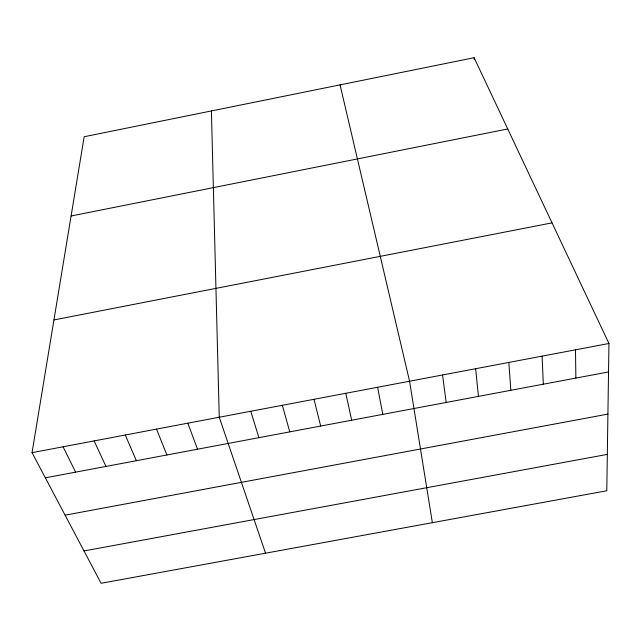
<?xml version="1.0" encoding="UTF-8"?>
<svg xmlns="http://www.w3.org/2000/svg" width="641" height="641" viewBox="0 0 641 641"><rect width="100%" height="100%" fill="white"/><g stroke="black" fill="none" stroke-linecap="round" stroke-linejoin="round"><path stroke-width="0.96" d="M608.95 343.488L606.787 490.766L101.094 583.286L32.05 452.658L84.163 136.733L474.116 57.714L608.95 343.488L32.05 452.658M71.087 215.985L507.736 128.969M53.94 319.939L552.045 222.876M45.351 477.825L608.533 371.932M65.094 515.18L607.916 414.094M84.003 550.948L607.323 454.389M63.042 446.793L75.622 472.129M94.115 440.912L105.965 466.424M125.267 435.015L136.397 460.703M156.508 429.109L166.908 454.966M187.837 423.18L197.5 449.213M265.534 553.199L219.254 417.235L211.394 110.949M250.751 411.274L258.932 437.667M282.336 405.296L289.772 431.866M314.01 399.303L320.692 426.049M340.05 84.876L409.559 381.219L432.363 522.679M345.771 393.294L351.701 420.224M377.621 387.268L382.789 414.374M442.554 374.977L446.16 402.46M475.638 368.719L478.45 396.386M474.116 57.714L474.276 59.637M508.826 362.437L510.837 390.305M542.102 356.14L543.312 384.191M575.482 349.826L575.874 378.07"/></g></svg>
